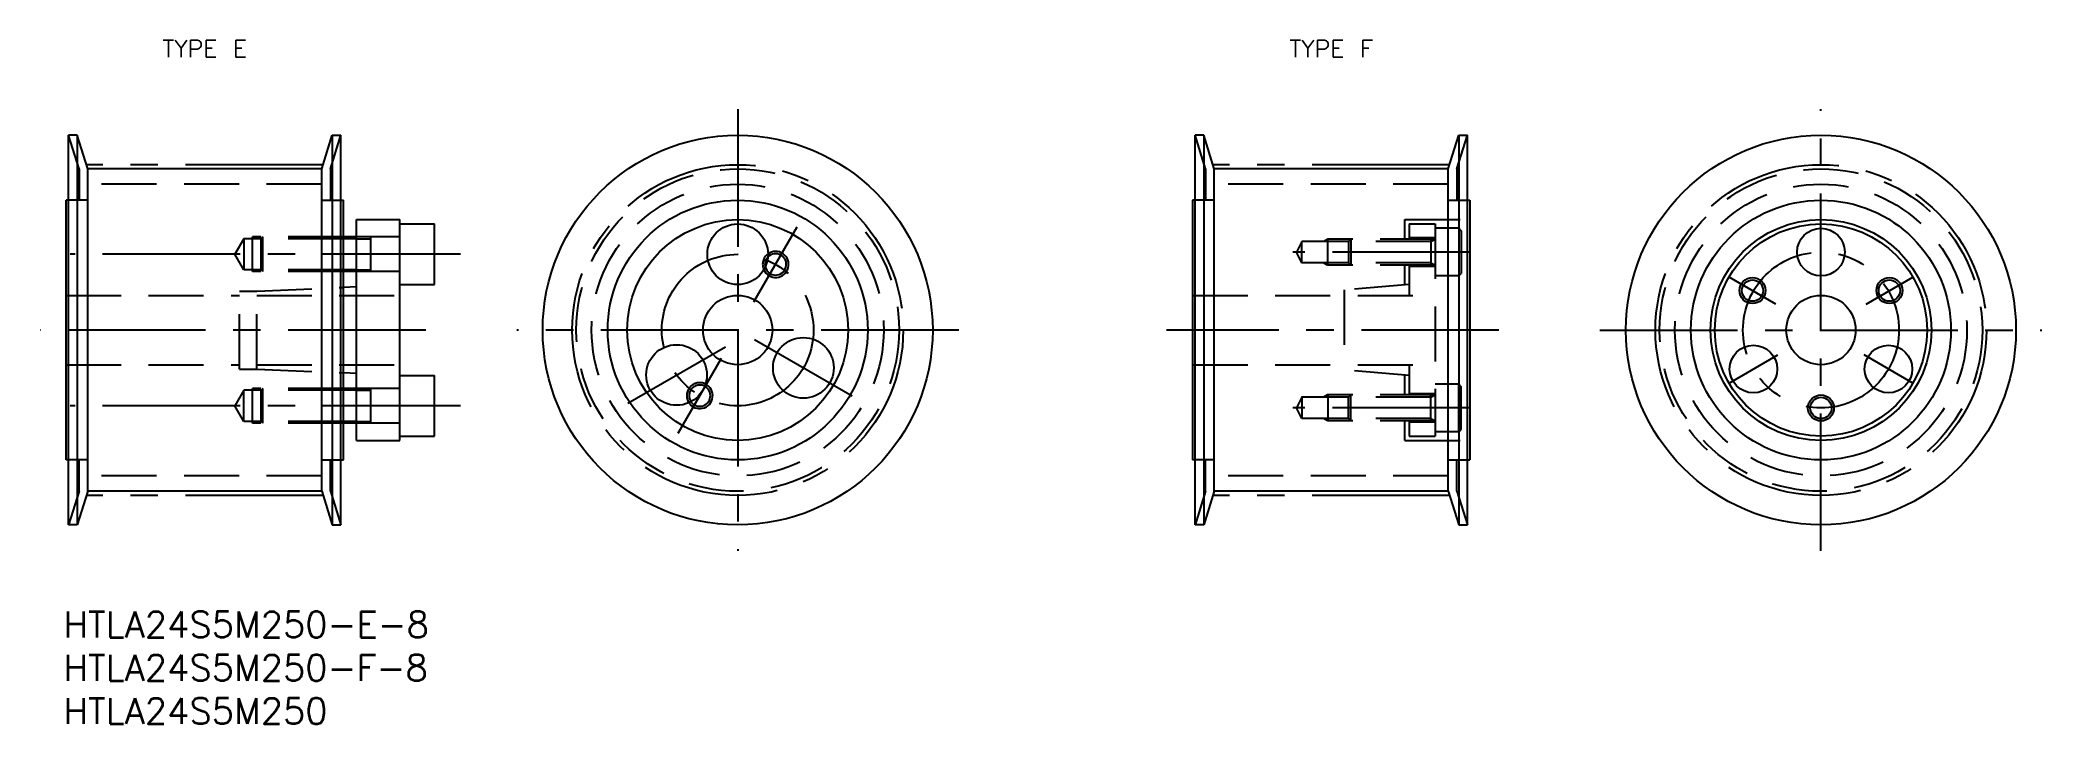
# Model space of a CAD drawing. Extents: x -3 to 228, y -13 to 66.
import ezdxf
from ezdxf.enums import TextEntityAlignment as Align

# ---------------------------------------------------------------- set-up
doc = ezdxf.new("R2010")
doc.units = 0
doc.header["$LTSCALE"] = 0.5
doc.linetypes.add('CENTER', pattern=[50.8, 31.75, -6.35, 6.35, -6.35])
doc.linetypes.add('DASHED', pattern=[19.05, 12.7, -6.35])
for name, color, linetype in [('MSM_CENTER', 1, 'CENTER'), ('MSM_CONTINUOUS', 7, 'CONTINUOUS'), ('MSM_DASHED', 4, 'DASHED'), ('MSM_NARROW', 5, 'CONTINUOUS'), ('MSM_PART_NUMBER', 7, 'CONTINUOUS')]:
    doc.layers.add(name, color=color, linetype=linetype)
doc.styles.add('MISUMI', font='txt.shx')
doc.styles.get("Standard").update_dxf_attribs({"font": 'txt.shx', "height": 3, "bigfont": 'bigfont.shx'})

# ---------------------------------------------------------------- blocks, each defined once
blk = doc.blocks.new('*U2')
at = {"layer": 'MSM_PART_NUMBER'}
blk.add_text('HTLA24S5M250-E-8', height=3, dxfattribs=at).set_placement((0, -3))
blk = doc.blocks.new('*U3')
at = {"layer": 'MSM_PART_NUMBER'}
blk.add_text('HTLA24S5M250', height=3, dxfattribs=at).set_placement((0, -13))
blk = doc.blocks.new('*U5')
at = {"layer": 'MSM_PART_NUMBER'}
blk.add_text('HTLA24S5M250-F-8', height=3, dxfattribs=at).set_placement((0, -8))

msp = doc.modelspace()

# ---------------------------------------------------------------- linework, layer by layer
at = {"layer": 'MSM_CENTER'}
for p, q in [((77.8, 58), (77.8, 7)), ((202.8, 7), (202.8, 58)), ((29.95, 51.6), (2.65, 51.6)), ((159.95, 51.6), (132.65, 51.6)), ((79.68, 35.75), (84.68, 44.41)), ((45.8, 41.25), (0.76, 41.25)), ((162.3, 41.5), (141.85, 41.5)), ((197.6, 35.5), (192.19, 38.62)), ((208, 35.5), (213.41, 38.62)), ((41.8, 32.5), (-2.7, 32.5)), ((103.3, 32.5), (52.3, 32.5)), ((165.64, 32.5), (127.3, 32.5)), ((177.3, 32.5), (228.3, 32.5)), ((65.12, 24.06), (76.38, 30.56)), ((91.01, 24.88), (79.75, 31.38)), ((70.92, 20.59), (75.92, 29.25)), ((192.19, 26.38), (197.82, 29.62)), ((213.41, 26.38), (207.78, 29.62)), ((45.8, 23.75), (0.76, 23.75)), ((162.3, 23.5), (141.85, 23.5)), ((29.95, 13.4), (2.65, 13.4)), ((159.95, 13.4), (132.65, 13.4))]:
    msp.add_line(p, q, dxfattribs=at)
for centre, radius in [((77.8, 32.5), 19.1), ((202.8, 32.5), 19.1), ((77.8, 32.5), 8.75), ((202.8, 32.5), 9)]:
    msp.add_circle(centre, radius, dxfattribs=at)
at = {"layer": 'MSM_CONTINUOUS'}
for p, q in [((0.6, 10), (0.6, 55)), ((1.6, 55), (0.6, 55)), ((1.6, 55), (1.6, 10)), ((2.8, 51.12), (1.6, 55)), ((29.8, 51.12), (31, 55)), ((31, 55), (31, 10)), ((31, 55), (32, 55)), ((32, 10), (32, 55)), ((130.6, 10), (130.6, 55)), ((131.6, 55), (130.6, 55)), ((131.6, 55), (131.6, 10)), ((132.8, 51.12), (131.6, 55)), ((159.8, 51.12), (161, 55)), ((161, 55), (161, 10)), ((161, 55), (162, 55)), ((162, 10), (162, 55)), ((2.8, 13.88), (2.8, 51.12)), ((29.8, 51.12), (2.8, 51.12)), ((29.8, 13.88), (29.8, 51.12)), ((132.8, 13.88), (132.8, 51.12)), ((159.8, 51.12), (132.8, 51.12)), ((159.8, 13.88), (159.8, 51.12)), ((0.3, 17.5), (0.3, 47.5)), ((0.6, 47.5), (0.3, 47.5)), ((32, 47.5), (32.3, 47.5)), ((32.3, 17.5), (32.3, 47.5)), ((130.3, 47.5), (130.3, 17.5)), ((130.6, 47.5), (130.3, 47.5)), ((162, 47.5), (162.3, 47.5)), ((162.3, 47.5), (162.3, 17.5)), ((33.8, 19.75), (33.8, 45.25)), ((33.8, 45.25), (38.8, 45.25)), ((38.8, 19.75), (38.8, 45.25)), ((38.8, 44.75), (42.8, 44.75)), ((42.8, 37.75), (42.8, 44.75)), ((33.8, 43.05), (32.3, 43.05)), ((33.8, 39.45), (32.3, 39.45)), ((33.8, 37.5), (32.3, 37.43)), ((38.8, 37.75), (42.8, 37.75)), ((33.8, 27.5), (32.3, 27.57)), ((33.8, 25.55), (32.3, 25.55)), ((38.8, 27.25), (42.8, 27.25)), ((42.8, 20.25), (42.8, 27.25)), ((33.8, 21.95), (32.3, 21.95)), ((33.8, 19.75), (38.8, 19.75)), ((38.8, 20.25), (42.8, 20.25)), ((0.6, 17.5), (0.3, 17.5)), ((32, 17.5), (32.3, 17.5)), ((130.6, 17.5), (130.3, 17.5)), ((162, 17.5), (162.3, 17.5)), ((2.8, 13.88), (1.6, 10)), ((29.8, 13.88), (2.8, 13.88)), ((29.8, 13.88), (31, 10)), ((132.8, 13.88), (131.6, 10)), ((159.8, 13.88), (132.8, 13.88)), ((159.8, 13.88), (161, 10)), ((1.6, 10), (0.6, 10)), ((31, 10), (32, 10)), ((131.6, 10), (130.6, 10)), ((161, 10), (162, 10))]:
    msp.add_line(p, q, dxfattribs=at)
for centre, radius in [((77.8, 32.5), 22.5), ((202.8, 32.5), 22.5), ((77.8, 32.5), 15), ((202.8, 32.5), 15), ((77.8, 32.5), 12.75), ((77.8, 41.25), 3.5), ((202.8, 32.5), 12.75), ((202.8, 32.5), 12.25), ((202.8, 41.5), 2.75), ((194.9, 37.06), 1.23), ((210.7, 37.06), 1.23), ((77.8, 32.5), 4), ((202.8, 32.5), 4), ((70.75, 27.31), 3.5), ((85.38, 28.13), 3.5), ((195.01, 28), 2.75), ((210.59, 28), 2.75), ((202.8, 23.5), 1.23)]:
    msp.add_circle(centre, radius, dxfattribs=at)
for centre, start, end in [((82.18, 40.08), 193.6228, 136.3772), ((73.42, 24.92), 214.2238, 62.1225)]:
    msp.add_arc(centre, 1.23, start, end, dxfattribs=at)
at = {"layer": 'MSM_DASHED'}
for p, q in [((1.8, 51.12), (0.6, 55)), ((30.8, 51.12), (32, 55)), ((131.8, 51.12), (130.6, 55)), ((160.8, 51.12), (162, 55)), ((1.8, 51.12), (1.8, 47.5)), ((30.8, 51.12), (30.8, 47.5)), ((131.8, 51.12), (131.8, 47.5)), ((160.8, 51.12), (160.8, 47.5)), ((29.8, 49.35), (2.8, 49.35)), ((159.8, 49.35), (132.8, 49.35)), ((2.8, 47.5), (0.6, 47.5)), ((29.8, 47.5), (32, 47.5)), ((132.8, 47.5), (130.6, 47.5)), ((159.8, 47.5), (162, 47.5)), ((154.8, 45.25), (162.3, 45.25)), ((154.8, 43), (154.8, 45.25)), ((155.3, 44.75), (158.3, 44.75)), ((155.3, 44.75), (155.3, 43)), ((158.3, 44.75), (158.3, 20.25)), ((161, 44.25), (158.3, 44.25)), ((161, 44.25), (161, 38.75)), ((161, 44.25), (161.3, 43.95)), ((161.3, 43.95), (161.3, 39.05)), ((20.8, 43.05), (19.76, 41.25)), ((32.3, 43.05), (20.8, 43.05)), ((20.8, 43.05), (20.8, 39.45)), ((32.3, 43.25), (21.8, 43.25)), ((21.8, 39.25), (21.8, 43.25)), ((23, 43.25), (22.8, 43.05)), ((22.8, 39.45), (22.8, 43.05)), ((23, 39.25), (23, 43.25)), ((38.8, 43.25), (33.8, 43.25)), ((33.8, 43.05), (35.47, 43.05)), ((35.47, 39.25), (35.47, 43.25)), ((142.89, 42.73), (142.3, 41.5)), ((157.8, 42.73), (142.89, 42.73)), ((142.89, 40.27), (142.89, 42.73)), ((145.89, 43), (145.42, 42.73)), ((158.3, 43), (145.89, 43)), ((145.89, 40), (145.89, 43)), ((148.3, 42.73), (148.57, 43)), ((148.3, 42.73), (148.3, 40.27)), ((148.57, 43), (148.57, 40)), ((158.3, 43.15), (155.3, 43.15)), ((157.8, 43), (157.8, 40)), ((157.8, 42.73), (158.27, 43)), ((20.8, 39.45), (19.76, 41.25)), ((32.3, 39.45), (20.8, 39.45)), ((23, 39.25), (22.8, 39.45)), ((33.8, 39.45), (35.47, 39.45)), ((142.89, 40.27), (142.3, 41.5)), ((142.31, 41.5), (142.31, 41.5)), ((142.87, 40.3), (142.87, 40.3)), ((157.8, 40.27), (142.87, 40.27)), ((145.87, 40), (145.4, 40.27)), ((158.3, 40), (145.87, 40)), ((148.57, 40), (148.3, 40.27)), ((154.8, 37.71), (154.8, 40)), ((155.3, 40), (155.3, 36.5)), ((158.3, 39.85), (155.3, 39.85)), ((157.8, 40.27), (158.27, 40)), ((20.3, 37), (22.3, 37)), ((20.3, 28), (20.3, 37)), ((32.3, 39.25), (21.8, 39.25)), ((22.3, 37), (32.3, 37.43)), ((22.3, 28), (22.3, 37)), ((38.8, 39.25), (33.8, 39.25)), ((155.3, 37.75), (147.8, 37.13)), ((147.8, 37.13), (147.8, 27.88)), ((161, 38.75), (158.3, 38.75)), ((161, 38.75), (161.3, 39.05)), ((0.3, 36.5), (20.3, 36.5)), ((22.3, 36.5), (38.8, 36.5)), ((130.3, 36.5), (158.3, 36.5)), ((0.3, 28.5), (20.3, 28.5)), ((20.3, 28), (22.3, 28)), ((22.3, 28.5), (38.8, 28.5)), ((22.3, 28), (32.3, 27.57)), ((130.3, 28.5), (158.3, 28.5)), ((155.3, 27.25), (147.8, 27.88)), ((155.3, 28.5), (155.3, 25)), ((20.8, 25.55), (19.76, 23.75)), ((32.3, 25.55), (20.8, 25.55)), ((20.8, 21.95), (20.8, 25.55)), ((32.3, 25.75), (21.8, 25.75)), ((21.8, 21.75), (21.8, 25.75)), ((23, 25.75), (22.8, 25.55)), ((22.8, 21.95), (22.8, 25.55)), ((23, 21.75), (23, 25.75)), ((38.8, 25.75), (33.8, 25.75)), ((33.8, 25.55), (35.47, 25.55)), ((35.47, 21.75), (35.47, 25.75)), ((154.8, 25), (154.8, 27.29)), ((161, 26.25), (158.3, 26.25)), ((161, 20.75), (161, 26.25)), ((161, 26.25), (161.3, 25.95)), ((161.3, 21.05), (161.3, 25.95)), ((20.8, 21.95), (19.76, 23.75)), ((142.89, 24.73), (142.3, 23.5)), ((142.89, 22.27), (142.3, 23.5)), ((142.31, 23.5), (142.31, 23.5)), ((157.8, 24.73), (142.87, 24.73)), ((142.87, 24.7), (142.87, 24.7)), ((142.89, 24.73), (142.89, 22.27)), ((145.87, 25), (145.4, 24.73)), ((158.3, 25), (145.87, 25)), ((145.89, 25), (145.89, 22)), ((148.57, 25), (148.3, 24.73)), ((148.3, 22.27), (148.3, 24.73)), ((148.57, 22), (148.57, 25)), ((158.3, 25.15), (155.3, 25.15)), ((157.8, 22), (157.8, 25)), ((157.8, 24.73), (158.27, 25)), ((32.3, 21.95), (20.8, 21.95)), ((32.3, 21.75), (21.8, 21.75)), ((23, 21.75), (22.8, 21.95)), ((33.8, 21.95), (35.47, 21.95)), ((38.8, 21.75), (33.8, 21.75)), ((157.8, 22.27), (142.89, 22.27)), ((145.89, 22), (145.42, 22.27)), ((158.3, 22), (145.89, 22)), ((148.3, 22.27), (148.57, 22)), ((154.8, 19.75), (154.8, 22)), ((155.3, 22), (155.3, 20.25)), ((158.3, 21.85), (155.3, 21.85)), ((157.8, 22.27), (158.27, 22)), ((161, 20.75), (161.3, 21.05)), ((154.8, 19.75), (162.3, 19.75)), ((155.3, 20.25), (158.3, 20.25)), ((161, 20.75), (158.3, 20.75)), ((2.8, 17.5), (0.6, 17.5)), ((1.8, 13.88), (1.8, 17.5)), ((29.8, 17.5), (32, 17.5)), ((30.8, 13.88), (30.8, 17.5)), ((132.8, 17.5), (130.6, 17.5)), ((131.8, 13.88), (131.8, 17.5)), ((159.8, 17.5), (162, 17.5)), ((160.8, 13.88), (160.8, 17.5)), ((1.8, 13.88), (0.6, 10)), ((29.8, 15.65), (2.8, 15.65)), ((30.8, 13.88), (32, 10)), ((131.8, 13.88), (130.6, 10)), ((159.8, 15.65), (132.8, 15.65)), ((160.8, 13.88), (162, 10))]:
    msp.add_line(p, q, dxfattribs=at)
for centre, radius in [((77.8, 32.5), 18.62), ((202.8, 32.5), 18.62), ((77.8, 32.5), 16.85), ((202.8, 32.5), 16.85)]:
    msp.add_circle(centre, radius, dxfattribs=at)
for centre, radius, start, end in [((82.18, 40.08), 1.5, 125.6995, 204.3005), ((82.18, 40.08), 1.23, 136.3772, 193.6228), ((73.42, 24.92), 1.5, 63.612, 212.7343), ((73.42, 24.92), 1.23, 62.1225, 214.2238)]:
    msp.add_arc(centre, radius, start, end, dxfattribs=at)
at = {"layer": 'MSM_NARROW'}
for p, q in [((33.8, 43.25), (32.3, 43.25)), ((33.8, 39.25), (32.3, 39.25)), ((33.8, 25.75), (32.3, 25.75)), ((33.8, 21.75), (32.3, 21.75))]:
    msp.add_line(p, q, dxfattribs=at)
for centre in [(194.9, 37.06), (210.7, 37.06), (202.8, 23.5)]:
    msp.add_circle(centre, 1.5, dxfattribs=at)
for centre, start, end in [((82.18, 40.08), 204.3005, 125.6995), ((73.42, 24.92), 212.7343, 63.612)]:
    msp.add_arc(centre, 1.5, start, end, dxfattribs=at)

# ---------------------------------------------------------------- block references
at = {"layer": 'MSM_CONTINUOUS'}
for name in ['*U2', '*U5', '*U3']:
    msp.add_blockref(name, (0, 0), dxfattribs=at)

# ---------------------------------------------------------------- texts
at = {"layer": 'MSM_PART_NUMBER', "style": 'MISUMI'}
for s, p in [('TYPE E', (16.3, 65)), ('TYPE F', (146.3, 65))]:
    msp.add_text(s, height=2, dxfattribs=at).set_placement(p, align=Align.MIDDLE_CENTER)

doc.saveas('drawing.dxf')
